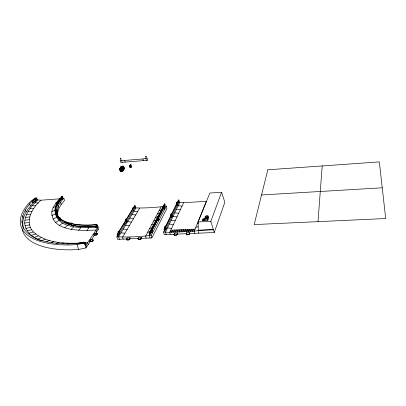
<?xml version="1.0" encoding="UTF-8"?>
<svg xmlns="http://www.w3.org/2000/svg" width="406" height="406" viewBox="0 0 406 406"><rect width="100%" height="100%" fill="white"/><g stroke="black" fill="none" stroke-linecap="round" stroke-linejoin="round"><path stroke-width="0.61" d="M57.759 212.054L57.748 215.682C55.12 209.273 59.52 202.711 63.854 198.245L64.539 200.478L61.225 204.37L58.941 208.258L57.759 212.054L57.033 209.765M98.013 229.857L97.308 227.401C84.372 228.05 54.911 229.557 55.323 210.176L51.806 211.587C51.039 232.217 82.438 230.709 96.1 229.994L97.958 226.431L96.176 226.538M62.443 196.205L62.052 196.23L62.438 197.478L62.823 197.453L62.443 196.205L60.93 198.006A58.159 23.974 -14.9 0 0 55.51 208.699L56.256 212.115L56.804 211.983L56.135 209.156L55.592 209.293C55.125 214.099 58.779 218.068 62.707 220.28A58.159 23.974 -14.9 0 0 93.405 224.812L96.958 224.635L97.354 226.01L93.634 226.426A58.439 24.203 -14.9 0 1 62.671 221.833L59.24 219.402L56.886 216.586A58.439 24.203 -14.9 0 1 55.439 212.368M55.982 211.252L55.998 210.577M56.804 211.983L56.135 209.156M318.01 221.646L322.197 165.942M79.5 243.143C63.747 243.59 45.761 243.032 33.378 231.968C23.995 221.884 32.292 207.669 40.904 200.214L60.58 198.762M40.727 240.58C33.059 237.718 25.218 231.922 24.675 223.082C24.842 213.698 31.232 206.07 37.692 199.909L40.904 200.214M23.639 228.598C20.026 217.433 28.598 207.131 36.236 200.001L37.692 199.909M23.563 228.598C18.412 216.951 27.202 205.37 35.555 197.94L36.236 200.001M51.806 211.587L53.171 207.461L55.734 203.254L59.398 199.041M189.632 233.567L214.256 232.506L224.848 202.279L221.59 192.297L209.866 193.023L198.148 221.955L198.224 230.471L198.778 233.171M214.256 232.506L210.821 221.341L221.59 192.297M205.06 218.778L203.02 218.88L202.355 220.565L207.847 220.296L208.486 218.606L208.227 217.286L207.502 217.322L206.852 219.007L204.654 219.118L204.918 220.438M206.852 219.007L207.816 217.078M207.847 220.296L207.588 218.971L208.227 217.286M206.436 218.798L207.085 217.114L207.502 217.322M206.121 219.042L207.085 217.114M205.39 219.078L206.04 217.398L206.771 217.362M205.705 218.834L206.355 217.154M204.654 219.118L205.314 217.433L206.04 217.398M204.969 218.87L205.624 217.19M202.761 220.935L203.203 219.808L203.02 218.88M192.307 231.349L193.185 229.207M189.389 234.323L189.805 232.511L186.714 232.648L186.176 233.917L186.887 234.846L188.435 234.78L189.389 234.323L189.805 232.511M190.409 231.435L191.297 229.294M188.511 231.516L189.409 229.38M186.618 231.603L187.526 229.466M184.725 231.684L185.643 229.552M182.837 231.77L183.766 229.634M180.954 231.851L181.893 229.72M179.076 231.938L180.025 229.806M170.195 231.344L194.647 230.192M177.102 234.846L177.554 233.049L174.499 233.181L173.92 234.445L174.61 235.368L176.143 235.302L177.102 234.846L177.554 233.049M177.199 232.019L178.158 229.887M174.042 234.978L174.423 234.135M175.321 232.1L176.29 229.974M173.453 232.186L174.433 230.055M171.586 232.268L172.575 230.141M194.647 233.354L194.21 231.268L206.344 201.351L183.669 202.665L169.723 232.349L170.195 234.409M183.669 202.665L179.817 202.31L165.557 231.922L166.176 234.582M164.887 230.943L179.208 201.391L178.904 199.991L178.442 200.016L164.039 229.481L164.384 230.968L164.887 230.943L164.542 229.456L178.904 199.991M171.261 217.048L171.855 217.017L172.276 216.139L172.063 215.17M176.935 205.37L177.508 205.34L177.904 204.517L177.696 203.568M174.585 234.216L164.252 234.663L163.633 232.009L164.74 229.735M164.993 228.492L164.653 227.005L165.11 226.071L165.719 226.046M171.124 216.444L170.718 214.637L171.149 213.759L171.738 213.729M176.676 204.193L176.417 203.015L176.818 202.198L177.392 202.163M141.151 238.368L151.859 237.921L166.851 208.527L166.298 206.081C155.757 207.603 144.972 208.207 134.325 207.897M151.859 237.921L151.225 235.333L166.298 206.081M152.037 229.537L151.555 230.461L150.961 230.486L151.55 232.897L152.143 232.871L152.62 231.943L152.037 229.537L151.443 229.563M158.401 217.322L157.949 218.184L157.376 218.215L157.934 220.57L158.507 220.539L158.954 219.676L158.401 217.322L157.827 217.352M164.334 205.938L163.912 206.75L163.354 206.781L163.882 209.08L164.44 209.049L164.856 208.237L164.334 205.938L163.775 205.969M151.108 232.049L149.357 235.409L149.997 237.997M151.966 230.395L153.108 228.202M153.397 227.654L157.269 220.204L153.661 220.965M158.609 217.626L163.298 208.613M164.09 207.344L165.196 205.213L164.887 203.848L164.435 203.873L149.185 232.973L149.54 234.419L150.027 234.399L151.311 231.927M152.077 230.461L157.711 219.626M158.447 218.2L163.669 208.156M150.027 234.399L149.672 232.953L164.887 203.848M161.075 206.938L145.617 236.165L146.114 238.16M140.989 239.098L141.653 237.86L141.521 237.348L138.619 237.469L137.944 238.708L138.578 239.606L140.034 239.545L140.989 239.098L140.857 238.586L141.521 237.348M138.076 239.22L138.75 237.982M129.443 239.581L130.143 238.342L130.011 237.835L127.139 237.957L126.433 239.19L127.048 240.083L128.489 240.022L129.443 239.581L129.311 239.068L130.011 237.835M139.674 208.151L122.607 237.15L123.14 239.124M56.561 206.289L58.936 202.32L61.966 198.793M136.01 207.801L118.669 236.734L119.359 239.281M117.994 235.795L135.401 206.918L135.061 205.573L134.619 205.598L117.136 234.394L117.522 235.815L117.994 235.795L117.608 234.374L135.061 205.573M126.002 222.219L126.56 222.194L127.073 221.336L126.829 220.402M133.919 209.963L133.432 210.765L132.894 210.795M126.865 238.967L117.552 239.357L116.857 236.815L118.151 234.673M124.058 224.99L125.028 223.391M118.364 233.166L118.039 231.983L118.598 231.07L119.171 231.044M125.698 221.062L125.393 219.905L125.911 219.052L126.469 219.022M132.605 209.663L132.315 208.532L132.803 207.73L133.346 207.699M89.503 241.225L91.589 241.139L92.553 240.702L93.091 239.89L92.664 239.515L90.589 239.601L89.503 241.225L89.65 241.727L91.736 241.641L92.7 241.205L93.238 240.388L93.091 239.89M93.776 234.835L95.831 234.744L96.775 234.323L97.298 233.536L96.872 233.176L94.826 233.267L93.776 234.835L93.918 235.333L95.973 235.241L96.917 234.815L97.44 234.029L97.298 233.536M87.026 230.501L88.767 227.878M22.137 228.984A88.538 37.316 -15.2 0 0 71.796 249.847L78.581 249.451L85.976 247.929L90.198 241.59M91.553 239.55L94.273 235.475M95.633 233.435L98.658 228.888L97.958 226.431M89.65 241.727L90.467 240.504M85.209 245.386L87.574 242.697L96.1 229.994L96.653 231.902M94.892 226.127L95.156 227.05L96.694 226.979L96.902 226.67M85.042 242.194L85.285 243.889L85.042 242.194L81.784 242.326L77.257 243.478M97.186 226.254L96.958 224.635M96.034 224.68L96.242 224.376L94.705 224.452L94.491 224.757M95.156 227.05L95.364 226.746M82.088 242.58L81.86 242.92L83.463 242.854L83.697 242.514L83.981 243.463M81.784 242.326L78.277 243.412M131.458 166.896L130.565 167.546L131.458 166.896L130.793 164.46L130.412 164.491L129.326 166.034L129.626 167.252L130.356 166.724M130.788 166.115L131.092 165.673M131.031 167.511L130.529 165.475L130.955 164.861L130.483 164.897M130.011 167.221L129.712 166.003L130.793 164.46M62.488 196.687L61.418 197.428L62.062 199.524L63.133 198.778L62.488 196.687L62.011 196.717M61.803 198.681L61.321 199.26A58.099 24.061 -14.9 0 0 55.916 209.983M62.052 196.23L60.54 198.032A58.5 24.116 -14.9 0 0 56.47 215.281L58.824 218.083L62.255 220.509A58.5 24.116 -14.9 0 0 93.238 225.056L96.79 224.878M78.637 230.263L80.86 227.659M37.088 199.102L35.464 200.894L32.531 202.69L32.115 201.452L35.058 199.661L36.682 197.874L37.088 199.102L36.19 199.696L36.464 200.528L35.358 201.264M32.561 201.006L36.682 197.874M32.531 202.69L35.464 200.894L35.058 199.661L34.672 199.681M71.136 229.288L73.785 226.756M64.711 227.629L67.706 225.213M59.484 225.34L62.747 223.077M35.555 197.94L31.166 200.95L28.212 203.964A88.863 36.855 -15.1 0 0 70.253 244.945L77.064 244.534L84.489 243.006L85.976 247.929M67.868 244.245L69.446 243.194M71.248 225.406L71.674 225.122L72.75 225.416L72.324 225.7L71.248 225.406L70.969 224.498M55.546 222.503L59.002 220.422M62.301 243.889L63.772 243.001M56.556 243.458L58.697 242.286M52.958 219.204L56.51 217.332M51.197 242.818L53.683 241.58M186.176 233.917L186.77 234.313L188.323 234.247L189.277 233.785M173.92 234.445L174.494 234.841L176.026 234.775L176.986 234.313M137.944 238.708L138.446 239.093L139.903 239.032L140.857 238.586M126.433 239.19L126.916 239.57L128.352 239.515L129.311 239.068M51.719 215.53L55.292 213.886M46.218 241.824L49.385 240.377M60.814 220.047L60.286 220.265L59.748 219.732M41.798 240.591L45.147 239.195M60.113 217.839L59.586 218.058L59.073 217.52L59.575 217.311L60.113 217.839L60.464 218.941M37.657 239.109L41.722 237.561M34.129 237.419L38.342 235.952M53.171 207.461L55.998 206.487M31.536 235.302L35.84 233.942M55.734 203.254L57.332 202.787M28.983 233.222L33.378 231.968M27.395 230.786L31.82 229.654M142.871 158.974L147.282 158.122L147.789 160.294L120.719 162.441L120.171 160.304L124.718 160.431L142.871 158.974L143.267 160.649M55.992 211.247L56.525 211.115M55.581 209.958L56.119 209.826M25.842 228.39L30.288 227.38M159.279 210.344L161.618 209.836M157.442 213.815L160.984 213.054M155.569 217.352L157.954 216.85M151.712 224.65L155.351 223.894M149.723 228.405L152.169 227.903M147.693 232.247L150.164 231.745M197.438 223.31L198.564 223.082M195.844 227.243L198.113 226.792M25.253 225.711L29.668 224.833M24.675 223.082L29.059 222.331M25.045 220.23L29.349 219.626M121.709 171.129L121.556 171.149A0.949 0.36 -14 0 1 121.155 171.124M25.411 217.433L29.628 216.961M26.679 214.495L30.765 214.16M130.529 165.475L130.057 165.511L130.565 167.546M129.326 166.034L129.712 166.003M84.489 243.006C69.177 244.382 53.379 244.508 38.636 239.596C32.292 237.063 25.989 233.369 22.985 226.944M35.784 198.468L34.672 199.204L35.139 199.173M62.854 198.306L63.854 198.245M35.997 200.554L36.464 200.528M62.656 198.808L63.133 198.778M84.727 244.397L85.92 244.326L86.686 246.863M261.55 194.966L382.249 187.795M178.741 201.422L179.208 201.391M178.63 202.381L179.817 202.31M176.417 203.015L176.991 202.98M134.959 206.943L135.401 206.918M132.315 208.532L132.858 208.501M94.989 226.604C87.564 227.121 79.972 227.04 72.71 225.249M85.087 242.834L87.574 242.697L88.158 244.651M170.718 214.637L171.312 214.601M171.687 216.17L172.276 216.139M125.393 219.905L125.951 219.874M27.928 211.607L31.881 211.404M158.381 219.702L158.954 219.676M203.203 219.808L204.736 219.732M95.405 226.101L97.354 226.01L96.43 226.051L96.694 226.979M198.148 221.955L210.821 221.341M164.653 227.005L165.262 226.979M165.684 228.542L166.287 228.512L165.836 229.451L165.227 229.481M164.039 229.481L164.542 229.456M118.039 231.983L118.613 231.953M170.723 230.222L195.083 229.126M198.341 230.177L213.48 229.502M163.633 232.009L169.723 232.349L194.21 231.268L198.224 230.471L213.373 229.796M117.136 234.394L117.608 234.374M118.684 234.348L119.257 234.323L119.811 233.409L119.552 232.455M149.185 232.973L149.672 232.953M177.092 234.11L186.496 233.704M116.857 236.815C128.291 237.282 139.882 236.794 151.225 235.333M129.971 238.835L138.664 238.474M84.859 242.468L81.596 242.6L81.88 243.544M30.019 208.638L33.799 208.572M32.074 205.725L35.692 205.786M34.906 202.792L38.316 202.98M178.158 205.756L182.05 206.116M176.468 209.263L180.396 209.633M174.742 212.851L178.706 213.226M133.99 211.176L137.685 211.531M172.981 216.505L176.986 216.89M131.93 214.612L135.655 214.977M171.185 220.24L175.225 220.636M129.829 218.118L133.589 218.489M169.348 224.051L173.433 224.457M127.682 221.691L131.483 222.072M167.47 227.944L171.596 228.36M125.495 225.34L129.331 225.726M123.267 229.06L127.134 229.456M120.988 232.861L124.896 233.262M71.527 224.949L66.056 223.026M64.321 222.285L65.539 222.803M207.167 218.763L207.588 218.971M92.812 240.012L93.238 240.388M59.266 218.002L58.22 216.713L57.018 213.368M56.322 213.83L57.165 215.896M57.931 216.185L58.291 217.185M21.868 221.529L22.624 223.701M22.706 215.774L23.447 217.92M25.375 209.836L26.096 211.952M29.714 203.853L30.42 205.938M32.373 201.193L32.79 202.427M35.55 200.407L35.824 201.234M58.225 205.984L58.941 208.258M60.524 202.117L61.225 204.37M60.93 198.006L61.321 199.26L60.93 199.285A58.439 24.203 -14.9 0 0 59.428 201.112M77.064 244.534L78.581 249.451M61.895 197.397L62.544 199.493M91.589 241.139L91.736 241.641M90.589 239.601L90.736 240.098M92.553 240.702L92.7 241.205M96.775 234.323L96.917 234.815M95.831 234.744L95.973 235.241M94.826 233.267L94.968 233.76M96.872 233.176L97.014 233.668M128.352 239.515L128.489 240.022M127.139 237.957L127.276 238.464M126.916 239.57L127.048 240.083M126.312 221.26L126.56 222.194M138.446 239.093L138.578 239.606M139.903 239.032L140.034 239.545M121.602 160.187L122.145 162.329M124.718 160.431L125.134 162.09M151.555 230.461L152.143 232.871M145.815 158.238L146.322 160.411M157.949 218.184L158.507 220.539M163.912 206.75L164.44 209.049M176.026 234.775L176.143 235.302M171.636 216.048L171.855 217.017M174.499 233.181L174.616 233.709M174.494 234.841L174.61 235.368M177.3 204.391L177.508 205.34M186.77 234.313L186.887 234.846M188.323 234.247L188.435 234.78M186.714 232.648L186.831 233.181M55.987 211.161L56.114 213.317M205.537 217.469A1.756 0.837 -11 0 1 205.603 216.159A1.756 0.837 -11 0 1 208.202 216.033A1.756 0.837 -11 0 1 207.238 217.383M58.144 202.944A58.439 24.203 -14.9 0 1 58.758 202.031M88.056 226.396A58.099 24.061 -14.9 0 1 85.001 226.37M80.327 226.122A58.099 24.061 -14.9 0 1 79.211 226.02M70.441 224.477A58.099 24.061 -14.9 0 1 68.675 223.96M121.704 167.49A0.944 0.355 -13.9 0 1 122.373 167.262L122.607 167.226A0.944 0.355 -13.9 0 1 122.825 167.226M123.652 167.069A1.568 0.589 -13.9 0 1 122.668 168.15M123.744 166.947A1.69 0.634 -13.9 0 1 122.678 168.12M120.841 168.18A1.69 0.634 -13.9 0 1 120.714 167.708M123.536 167.039A1.69 0.639 -13.9 0 1 123.921 167.597A1.69 0.639 -13.9 0 1 122.724 168.297M120.734 168.231A1.69 0.639 -13.9 0 1 120.76 167.886M123.972 168.089A1.497 0.568 -13.9 0 1 122.693 169.003M123.693 167.658A1.69 0.639 -13.9 0 1 124.079 168.216A1.69 0.639 -13.9 0 1 122.881 168.916A1.563 0.589 -13.9 0 0 123.997 167.972M124.079 168.749A1.497 0.568 -13.9 0 1 123.267 169.678M123.622 167.779A1.563 0.589 -13.9 0 1 123.855 167.856M123.734 167.83A1.69 0.639 -13.9 0 1 124.119 168.383A1.69 0.639 -13.9 0 1 122.927 169.089M124.145 168.531A1.69 0.639 -13.9 0 1 123.084 169.708M123.109 169.769A1.573 0.599 -13.9 0 1 121.597 170.53L121.201 170.586A1.573 0.599 -13.9 0 1 120.338 169.86M122.754 169.251A1.573 0.599 -13.9 0 1 123.135 169.449M122.871 169.302A1.7 0.645 -13.9 0 1 122.906 170.19A1.7 0.645 -13.9 0 1 120.678 170.748A1.7 0.645 -13.9 0 1 120.257 169.962M123.216 170.231A1.507 0.573 -14 0 1 122.211 171.23A1.507 0.573 -14 0 1 120.394 171.109M120.668 169.074A0.949 0.36 -13.9 0 1 121.257 168.789M122.79 168.541A1.573 0.594 -13.9 0 1 122.744 169.16A1.573 0.594 -13.9 0 1 121.394 169.733L120.998 169.794A1.573 0.594 -13.9 0 1 119.968 169.246M122.922 168.597A1.7 0.645 -13.9 0 1 122.495 169.52A1.7 0.645 -13.9 0 1 120.364 169.947A1.7 0.645 -13.9 0 1 120.054 169.17M122.998 169.891A1.507 0.573 -13.9 0 1 121.069 170.606A1.507 0.573 -13.9 0 1 120.303 169.992M122.83 169.343A1.507 0.573 -13.9 0 1 123.109 169.566M120.039 169.982A1.7 0.645 -13.9 0 0 120.881 170.586A1.7 0.645 -13.9 0 0 122.952 169.957A1.7 0.645 -13.9 0 0 122.825 169.129A1.507 0.568 -13.9 0 0 122.815 168.642M122.602 169.266A1.507 0.568 -13.9 0 1 121.232 169.769A1.507 0.568 -13.9 0 1 120.08 169.647M122.876 168.419A1.7 0.645 -13.9 0 1 122.45 169.343A1.7 0.645 -13.9 0 1 120.318 169.769A1.7 0.645 -13.9 0 1 120.014 168.992M122.622 170.779A0.949 0.36 -14 0 1 122.465 170.885M123.282 170.007A1.7 0.645 -14 0 1 122.856 170.936A1.7 0.645 -14 0 1 120.724 171.357A1.7 0.645 -14 0 1 120.42 170.581M267.818 169.784L254.176 224.584L385.7 218.529L379.336 161.898L267.818 169.784M72.06 223.163L71.629 223.442L70.553 223.153L70.984 222.874L72.06 223.163M122.546 166.171L122.155 166.232A1.568 0.589 -13.9 0 0 120.602 167.064A1.568 0.589 -13.9 0 0 121.673 167.511L122.069 167.455A1.568 0.589 -13.9 0 0 123.617 166.622A1.568 0.589 -13.9 0 0 122.546 166.171M121.673 167.642L121.282 167.698A1.573 0.594 -13.9 0 0 119.719 168.541A1.573 0.594 -13.9 0 0 120.795 168.992L121.191 168.937A1.573 0.594 -13.9 0 0 122.749 168.094A1.573 0.594 -13.9 0 0 121.673 167.642M122.404 166.435L122.17 166.465A0.949 0.355 -13.9 0 0 121.206 166.962A0.949 0.355 -13.9 0 0 121.815 167.247L122.054 167.216A0.949 0.355 -13.9 0 0 123.018 166.724A0.949 0.355 -13.9 0 0 122.404 166.435M121.531 167.906L121.298 167.937A0.949 0.36 -13.9 0 0 120.323 168.434A0.949 0.36 -13.9 0 0 120.937 168.729L121.176 168.698A0.949 0.36 -13.9 0 0 122.145 168.196A0.949 0.36 -13.9 0 0 121.531 167.906M120.77 158.213L120.394 158.244L120.699 159.441L121.074 159.411L120.77 158.213M146.053 156.153L145.673 156.183L145.957 157.396L146.338 157.366L146.053 156.153M206.157 217.256A1.223 0.579 -11 0 0 207.887 216.428A1.223 0.579 -11 0 0 206.02 216.256A1.223 0.579 -11 0 0 206.157 217.256M121.277 167.683A1.695 0.634 -13.9 0 0 123.784 166.617A1.695 0.634 -13.9 0 0 121.348 166.541A1.695 0.634 -13.9 0 0 121.277 167.683M120.394 169.165A1.7 0.639 -13.9 0 0 122.922 168.089A1.7 0.639 -13.9 0 0 120.47 168.008A1.7 0.639 -13.9 0 0 120.394 169.165"/></g></svg>
